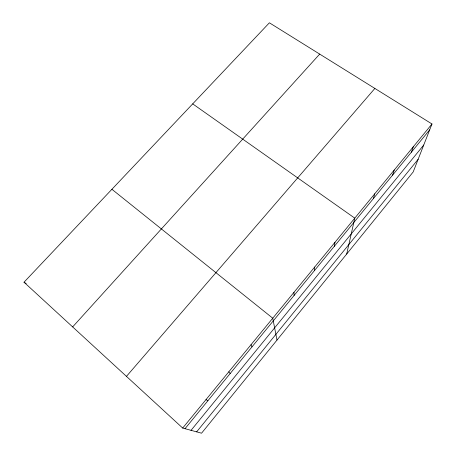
<?xml version="1.0" encoding="UTF-8"?>
<svg xmlns="http://www.w3.org/2000/svg" width="456" height="456" viewBox="0 0 456 456"><rect width="100%" height="100%" fill="white"/><g stroke="black" fill="none" stroke-linecap="round" stroke-linejoin="round"><path stroke-width="0.68" d="M314.435 270.602L314.703 267.028M334.333 246.297L334.972 242.313M346.702 254.026L354.785 218.145L192.706 103.871M373.413 198.565L374.741 193.8M392.587 175.138L394.252 170.008M411.352 152.219L413.33 146.741M431.986 123.981L413.187 171.952L201.558 433.2L182.691 428.053L24.014 282.207L269.393 22.8L431.986 123.981L182.691 428.053M196.65 431.86L418.152 159.281M191.058 430.333L423.744 145.008M185.016 428.686L429.706 129.8M126.46 376.371L374.866 88.435M72.652 326.912L319.696 54.104M24.014 282.207L26.203 283.621M206.021 399.593L207.868 400.778M111.908 189.286L272.751 318.197L276.991 340.073M228.798 371.811L230.177 373.521M251.034 344.69L251.974 346.896M293.972 292.319L294.086 295.459"/></g></svg>
